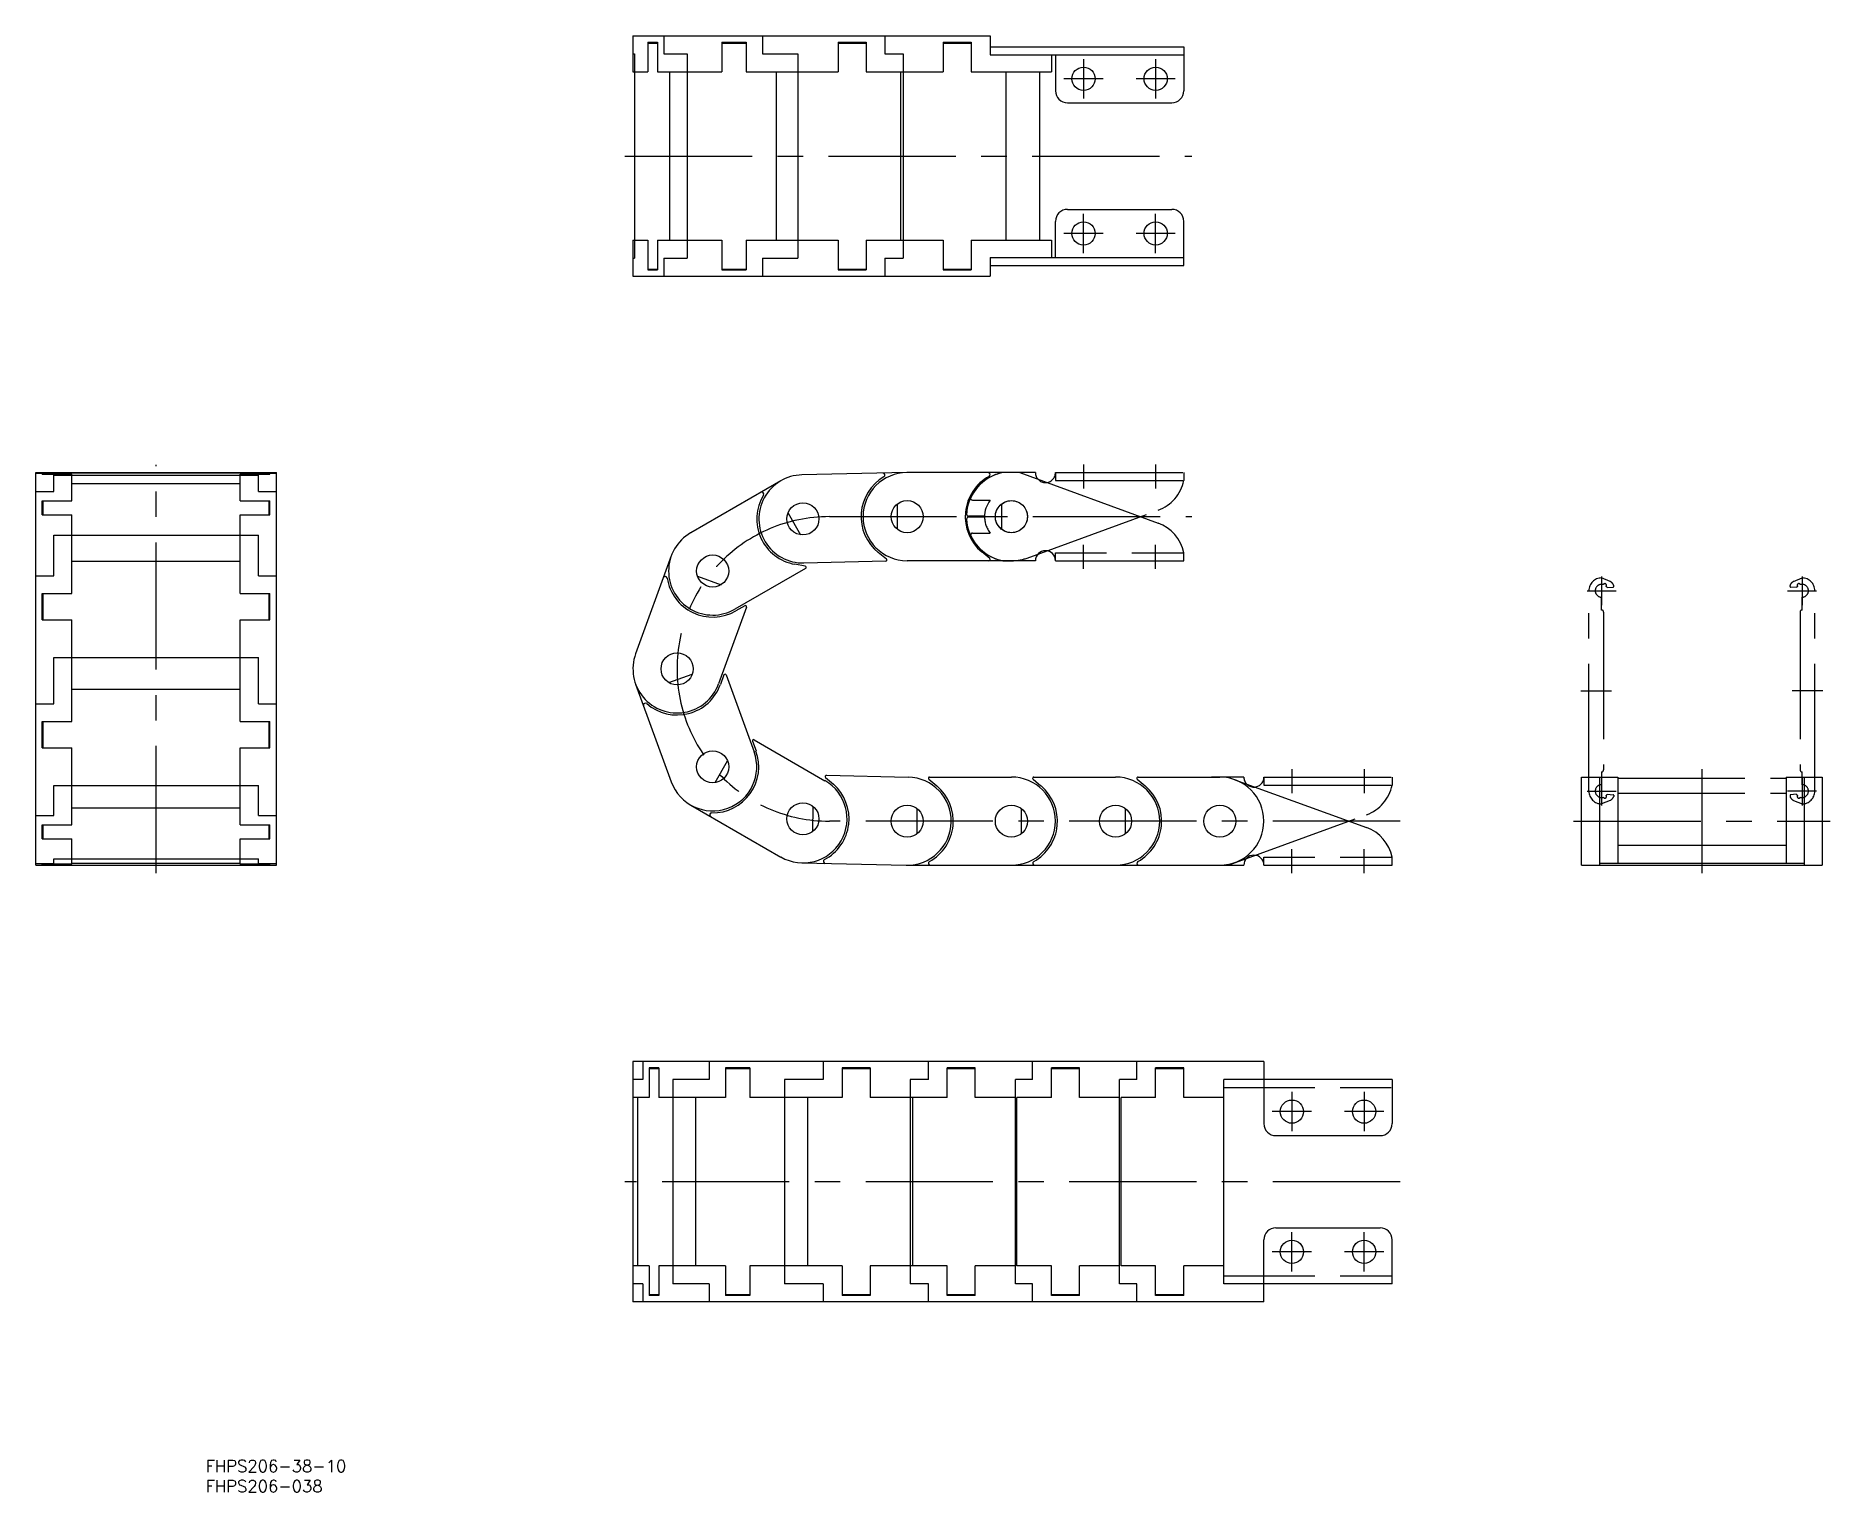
# Model space of a CAD drawing. Extents: x 0 to 448, y -156 to 207.
import ezdxf

# ---------------------------------------------------------------- set-up
doc = ezdxf.new("R2010")
doc.units = 0
for name, pattern in [('CENTER', [50.8, 31.75, -6.35, 6.35, -6.35]), ('DASHED', [19.05, 12.7, -6.35]), ('PHANTOM', [63.5, 31.75, -6.35, 6.35, -6.35, 6.35, -6.35])]:
    doc.linetypes.add(name, pattern=pattern)
doc.layers.get('0').update_dxf_attribs({"linetype": 'CONTINUOUS'})
doc.layers.add('CENTER', color=1, linetype='CENTER')
doc.styles.get("Standard").update_dxf_attribs({"font": 'txt.shx', "height": 3, "bigfont": 'bigfont.shx'})

msp = doc.modelspace()

# ---------------------------------------------------------------- linework, layer by layer
at = {"color": 7, "linetype": 'CONTINUOUS'}
for p, q in [((148.97, 207), (148.97, 198)), ((148.97, 207), (238.07, 207)), ((156.71, 207), (156.71, 202.5)), ((181.29, 207), (181.29, 202.5)), ((211.83, 207), (211.83, 202.5)), ((238.07, 207), (238.07, 202.3)), ((148.97, 202.5), (149.33, 202.5)), ((149.33, 202.5), (149.33, 151.5)), ((152.71, 205.4), (155.11, 205.4)), ((152.71, 205.4), (152.71, 198)), ((152.71, 205.2), (155.11, 205.2)), ((155.11, 205.4), (155.11, 198)), ((156.71, 202.5), (162.52, 202.5)), ((162.52, 202.5), (162.52, 151.5)), ((171.16, 205.4), (171.16, 198)), ((171.16, 205.4), (177.23, 205.4)), ((171.16, 205.2), (177.23, 205.2)), ((177.23, 205.4), (177.23, 198)), ((181.29, 202.5), (190.14, 202.5)), ((190.14, 202.5), (190.14, 151.5)), ((200.14, 205.4), (207.14, 205.4)), ((200.14, 205.4), (200.14, 198)), ((200.14, 205.2), (207.14, 205.2)), ((207.14, 205.4), (207.14, 198)), ((211.83, 202.5), (216.38, 202.5)), ((216.38, 202.5), (216.38, 151.5)), ((226.38, 205.4), (226.38, 198)), ((226.38, 205.4), (233.38, 205.4)), ((226.38, 205.2), (233.38, 205.2)), ((233.38, 205.4), (233.38, 198)), ((238.07, 204.3), (286.38, 204.3)), ((238.07, 202.3), (286.38, 202.3)), ((253.38, 202.3), (253.38, 198)), ((254.38, 202.3), (254.38, 193.3)), ((286.38, 204.3), (286.38, 193.3)), ((148.97, 198), (152.71, 198)), ((155.11, 198), (171.16, 198)), ((158.05, 198), (158.05, 156)), ((177.23, 198), (200.14, 198)), ((184.67, 198), (184.67, 156)), ((207.14, 198), (226.38, 198)), ((215.74, 198), (215.74, 156)), ((233.38, 198), (253.38, 198)), ((241.98, 198), (241.98, 156)), ((250.38, 198), (250.38, 156)), ((257.38, 190.3), (283.38, 190.3)), ((257.38, 163.7), (283.38, 163.7)), ((254.38, 151.7), (254.38, 160.7)), ((286.38, 149.7), (286.38, 160.7)), ((148.97, 156), (148.97, 147)), ((148.97, 156), (152.71, 156)), ((152.71, 156), (152.71, 148.6)), ((155.11, 156), (171.16, 156)), ((155.11, 156), (155.11, 148.6)), ((171.16, 156), (171.16, 148.6)), ((177.23, 156), (200.14, 156)), ((177.23, 156), (177.23, 148.6)), ((200.14, 156), (200.14, 148.6)), ((207.14, 156), (226.38, 156)), ((207.14, 156), (207.14, 148.6)), ((226.38, 156), (226.38, 148.6)), ((233.38, 156), (253.38, 156)), ((233.38, 156), (233.38, 148.6)), ((253.38, 156), (253.38, 151.7)), ((148.97, 151.5), (149.33, 151.5)), ((152.71, 148.8), (155.11, 148.8)), ((152.71, 148.6), (155.11, 148.6)), ((156.71, 151.5), (156.71, 147)), ((156.71, 151.5), (162.52, 151.5)), ((171.16, 148.8), (177.23, 148.8)), ((171.16, 148.6), (177.23, 148.6)), ((181.29, 151.5), (181.29, 147)), ((181.29, 151.5), (190.14, 151.5)), ((200.14, 148.8), (207.14, 148.8)), ((200.14, 148.6), (207.14, 148.6)), ((211.83, 151.5), (211.83, 147)), ((211.83, 151.5), (216.38, 151.5)), ((226.38, 148.8), (233.38, 148.8)), ((226.38, 148.6), (233.38, 148.6)), ((238.07, 151.7), (286.38, 151.7)), ((238.07, 151.7), (238.07, 147)), ((238.07, 149.7), (286.38, 149.7)), ((148.97, 147), (238.07, 147)), ((0, 0), (0, 98)), ((0, 98), (60, 98)), ((0, 97.88), (4.5, 97.88)), ((1.6, 97.78), (9, 97.78)), ((1.6, 97.62), (1.6, 97.78)), ((1.6, 97.62), (9, 97.62)), ((1.8, 97.62), (1.8, 97.78)), ((4.5, 97.88), (4.5, 98)), ((4.5, 97.35), (55.5, 97.35)), ((4.5, 93.3), (4.5, 97.35)), ((9, 97.78), (9, 98)), ((9, 97.97), (51, 97.97)), ((9, 90.96), (9, 97.62)), ((9, 95.25), (51, 95.25)), ((51, 97.78), (51, 98)), ((51, 97.78), (58.4, 97.78)), ((51, 90.96), (51, 97.62)), ((51, 97.62), (58.4, 97.62)), ((55.5, 97.88), (55.5, 98)), ((55.5, 97.88), (60, 97.88)), ((55.5, 93.3), (55.5, 97.35)), ((58.2, 97.62), (58.2, 97.78)), ((58.4, 97.62), (58.4, 97.78)), ((60, 0), (60, 98)), ((185.89, 95.95), (163.37, 82.96)), ((217.26, 98), (191.14, 97.42)), ((245.48, 98), (217.38, 98)), ((245.48, 98), (280.01, 85.39)), ((0, 93.3), (4.5, 93.3)), ((1.6, 90.96), (9, 90.96)), ((1.6, 87.46), (1.6, 90.96)), ((1.8, 87.46), (1.8, 90.96)), ((51, 90.96), (58.4, 90.96)), ((55.5, 93.3), (60, 93.3)), ((58.2, 87.46), (58.2, 90.96)), ((58.4, 87.46), (58.4, 90.96)), ((214.88, 90.12), (214.88, 83.88)), ((233.72, 91.1), (238.08, 91.1)), ((240.88, 90.12), (240.88, 83.88)), ((1.6, 87.46), (9, 87.46)), ((9, 67.8), (9, 87.46)), ((51, 67.8), (51, 87.46)), ((51, 87.46), (58.4, 87.46)), ((187.66, 87.88), (190.78, 82.47)), ((236.68, 86.9), (232.7, 86.9)), ((4.5, 82.42), (55.5, 82.42)), ((4.5, 72.21), (4.5, 82.42)), ((55.5, 72.21), (55.5, 82.42)), ((158.52, 77.18), (149.63, 52.76)), ((212.2, 76.41), (210.18, 78.03)), ((237.97, 76.53), (235.99, 78.19)), ((286.38, 76), (286.38, 78)), ((0, 72.21), (4.5, 72.21)), ((9, 75.88), (51, 75.88)), ((55.5, 72.21), (60, 72.21)), ((165.08, 72.15), (170.94, 70.01)), ((192.03, 74.1), (174.36, 63.9)), ((191.93, 74.65), (189.38, 75.1)), ((212.02, 75.88), (191.63, 75.43)), ((249.38, 76), (217.38, 76)), ((254.38, 76), (286.38, 76)), ((1.6, 67.8), (9, 67.8)), ((1.6, 61.22), (1.6, 67.8)), ((1.8, 61.22), (1.8, 67.8)), ((51, 67.8), (58.4, 67.8)), ((58.2, 61.22), (58.2, 67.8)), ((58.4, 61.22), (58.4, 67.8)), ((177.28, 64.4), (170.31, 45.24)), ((176.85, 64.76), (174.61, 63.47)), ((1.6, 61.22), (9, 61.22)), ((9, 35.84), (9, 61.22)), ((51, 35.84), (51, 61.22)), ((51, 61.22), (58.4, 61.22)), ((4.5, 51.81), (55.5, 51.81)), ((4.5, 40.25), (4.5, 51.81)), ((55.5, 40.25), (55.5, 51.81)), ((149.64, 45.23), (158.53, 20.81)), ((157.89, 45.58), (163.76, 47.72)), ((171.66, 47.5), (170.78, 45.07)), ((172.22, 47.5), (179.2, 28.33)), ((9, 43.92), (51, 43.92)), ((0, 40.25), (4.5, 40.25)), ((1.6, 35.84), (9, 35.84)), ((1.6, 29.26), (1.6, 35.84)), ((1.8, 29.26), (1.8, 35.84)), ((51, 35.84), (58.4, 35.84)), ((55.5, 40.25), (60, 40.25)), ((58.2, 29.26), (58.2, 35.84)), ((58.4, 29.26), (58.4, 35.84)), ((1.6, 29.26), (9, 29.26)), ((9, 10.04), (9, 29.26)), ((51, 10.04), (51, 29.26)), ((51, 29.26), (58.4, 29.26)), ((178.79, 30.93), (179.67, 28.51)), ((179.22, 31.3), (196.88, 21.1)), ((169.47, 20.61), (172.59, 26.02)), ((197.23, 22.45), (217.62, 22)), ((4.5, 19.88), (55.5, 19.88)), ((4.5, 12.39), (4.5, 19.88)), ((55.5, 12.39), (55.5, 19.88)), ((197.03, 21.92), (198.97, 20.22)), ((222.79, 21.47), (224.77, 19.81)), ((222.98, 22), (243.38, 22)), ((248.79, 21.47), (250.77, 19.81)), ((248.98, 22), (269.38, 22)), ((274.79, 21.47), (276.77, 19.81)), ((274.98, 22), (295.38, 22)), ((299.13, 21.34), (332, 9.4)), ((385.65, 0), (385.65, 22)), ((385.65, 22), (394.65, 22)), ((390.15, 22), (390.15, 0)), ((394.65, 22), (394.65, 0.5)), ((436.65, 22), (445.65, 22)), ((436.65, 22), (436.65, 0.5)), ((441.15, 22), (441.15, 0)), ((445.65, 22), (445.65, 0)), ((9, 14.34), (51, 14.34)), ((163.4, 15.02), (185.89, 2.05)), ((193.82, 8.4), (193.95, 14.64)), ((219.88, 7.88), (219.88, 14.12)), ((245.88, 7.88), (245.88, 14.12)), ((271.88, 7.88), (271.88, 14.12)), ((0, 12.39), (4.5, 12.39)), ((1.6, 10.04), (9, 10.04)), ((1.6, 6.55), (1.6, 10.04)), ((1.8, 6.55), (1.8, 10.04)), ((51, 10.04), (58.4, 10.04)), ((55.5, 12.39), (60, 12.39)), ((58.2, 6.55), (58.2, 10.04)), ((58.4, 6.55), (58.4, 10.04)), ((1.6, 6.55), (9, 6.55)), ((9, 0.36), (9, 6.55)), ((51, 6.55), (58.4, 6.55)), ((51, 0.36), (51, 6.55)), ((394.65, 5), (436.65, 5)), ((0, 0.46), (4.5, 0.46)), ((0, 0), (60, 0)), ((1.6, 0.36), (9, 0.36)), ((1.6, 0.2), (1.6, 0.36)), ((1.6, 0.2), (9, 0.2)), ((1.8, 0.2), (1.8, 0.36)), ((4.5, 1.59), (55.5, 1.59)), ((4.5, 0.46), (4.5, 1.59)), ((4.5, 0.03), (55.5, 0.03)), ((4.5, 0), (4.5, 0.03)), ((9, 0.55), (51, 0.55)), ((9, 0), (9, 0.2)), ((51, 0.36), (58.4, 0.36)), ((51, 0.2), (58.4, 0.2)), ((51, 0), (51, 0.2)), ((55.5, 0.46), (55.5, 1.59)), ((55.5, 0.46), (60, 0.46)), ((55.5, 0), (55.5, 0.03)), ((58.2, 0.2), (58.2, 0.36)), ((58.4, 0.2), (58.4, 0.36)), ((191.14, 0.58), (217.14, 0)), ((217.38, 0), (301.38, 0)), ((306.38, 0), (338.38, 0)), ((338.38, 0), (338.38, 2)), ((385.65, 0), (445.65, 0)), ((390.15, 0.5), (441.15, 0.5)), ((306.38, -49), (148.97, -49)), ((148.97, -49), (148.97, -109)), ((151.45, -49), (151.45, -53.5)), ((167.97, -49), (167.97, -53.5)), ((196.45, -49), (196.45, -53.5)), ((222.69, -53.5), (222.69, -49)), ((248.69, -53.5), (248.69, -49)), ((274.69, -53.5), (274.69, -49)), ((306.38, -49), (306.38, -64.5)), ((151.45, -53.5), (148.97, -53.5)), ((155.45, -50.6), (153.05, -50.6)), ((153.05, -50.6), (153.05, -58)), ((155.45, -50.8), (153.05, -50.8)), ((155.45, -50.6), (155.45, -58)), ((158.91, -53.5), (158.91, -104.5)), ((167.97, -53.5), (158.91, -53.5)), ((178.09, -50.6), (172.03, -50.6)), ((172.03, -50.6), (172.03, -58)), ((178.09, -50.8), (172.03, -50.8)), ((178.09, -50.6), (178.09, -58)), ((186.78, -53.5), (186.78, -104.5)), ((196.45, -53.5), (186.78, -53.5)), ((201.14, -50.6), (201.14, -58)), ((208.14, -50.6), (201.14, -50.6)), ((208.14, -50.8), (201.14, -50.8)), ((208.14, -50.6), (208.14, -58)), ((218.14, -53.5), (218.14, -104.5)), ((222.69, -53.5), (218.14, -53.5)), ((227.38, -58), (227.38, -50.6)), ((234.38, -50.6), (227.38, -50.6)), ((234.38, -50.8), (227.38, -50.8)), ((234.38, -58), (234.38, -50.6)), ((244.38, -104.5), (244.38, -53.5)), ((248.69, -53.5), (244.38, -53.5)), ((253.38, -58), (253.38, -50.6)), ((260.38, -50.6), (253.38, -50.6)), ((260.38, -50.8), (253.38, -50.8)), ((260.38, -58), (260.38, -50.6)), ((270.38, -104.5), (270.38, -53.5)), ((274.69, -53.5), (270.38, -53.5)), ((279.38, -58), (279.38, -50.6)), ((286.38, -50.6), (279.38, -50.6)), ((286.38, -50.8), (279.38, -50.8)), ((286.38, -58), (286.38, -50.6)), ((338.38, -53.5), (296.38, -53.5)), ((296.38, -104.5), (296.38, -53.5)), ((338.38, -53.5), (338.38, -64.5)), ((153.05, -58), (148.97, -58)), ((150.11, -58), (150.11, -100)), ((172.03, -58), (155.45, -58)), ((164.58, -58), (164.58, -100)), ((201.14, -58), (178.09, -58)), ((192.54, -58), (192.54, -100)), ((227.38, -58), (208.14, -58)), ((218.78, -100), (218.78, -58)), ((244.38, -58), (234.38, -58)), ((244.78, -100), (244.78, -58)), ((253.38, -58), (244.78, -58)), ((270.38, -58), (260.38, -58)), ((270.78, -100), (270.78, -58)), ((279.38, -58), (270.78, -58)), ((296.38, -58), (286.38, -58)), ((296.38, -55.5), (306.38, -55.5)), ((309.38, -67.5), (335.38, -67.5)), ((306.38, -109), (306.38, -93.5)), ((309.38, -90.5), (335.38, -90.5)), ((338.38, -104.5), (338.38, -93.5)), ((153.05, -100), (148.97, -100)), ((153.05, -100), (153.05, -107.4)), ((172.03, -100), (155.45, -100)), ((155.45, -100), (155.45, -107.4)), ((172.03, -100), (172.03, -107.4)), ((201.14, -100), (178.09, -100)), ((178.09, -100), (178.09, -107.4)), ((201.14, -100), (201.14, -107.4)), ((227.38, -100), (208.14, -100)), ((208.14, -100), (208.14, -107.4)), ((227.38, -107.4), (227.38, -100)), ((244.38, -100), (234.38, -100)), ((234.38, -107.4), (234.38, -100)), ((253.38, -100), (244.78, -100)), ((253.38, -107.4), (253.38, -100)), ((270.38, -100), (260.38, -100)), ((260.38, -107.4), (260.38, -100)), ((279.38, -100), (270.78, -100)), ((279.38, -107.4), (279.38, -100)), ((296.38, -100), (286.38, -100)), ((286.38, -107.4), (286.38, -100)), ((296.38, -102.5), (306.38, -102.5)), ((151.45, -104.5), (148.97, -104.5)), ((151.45, -104.5), (151.45, -109)), ((155.45, -107.2), (153.05, -107.2)), ((155.45, -107.4), (153.05, -107.4)), ((167.97, -104.5), (158.91, -104.5)), ((167.97, -104.5), (167.97, -109)), ((178.09, -107.2), (172.03, -107.2)), ((178.09, -107.4), (172.03, -107.4)), ((196.45, -104.5), (186.78, -104.5)), ((196.45, -104.5), (196.45, -109)), ((208.14, -107.2), (201.14, -107.2)), ((208.14, -107.4), (201.14, -107.4)), ((222.69, -104.5), (218.14, -104.5)), ((222.69, -109), (222.69, -104.5)), ((234.38, -107.2), (227.38, -107.2)), ((234.38, -107.4), (227.38, -107.4)), ((248.69, -104.5), (244.38, -104.5)), ((248.69, -109), (248.69, -104.5)), ((260.38, -107.2), (253.38, -107.2)), ((260.38, -107.4), (253.38, -107.4)), ((274.69, -104.5), (270.38, -104.5)), ((274.69, -109), (274.69, -104.5)), ((286.38, -107.2), (279.38, -107.2)), ((286.38, -107.4), (279.38, -107.4)), ((338.38, -104.5), (296.38, -104.5)), ((306.38, -109), (148.97, -109))]:
    msp.add_line(p, q, dxfattribs=at)
at = {"color": 3, "linetype": 'PHANTOM'}
for p, q in [((261.38, 100), (261.38, 94)), ((279.38, 100), (279.38, 94)), ((249.38, 98), (241.27, 98)), ((254.38, 98), (254.38, 96)), ((254.38, 98), (286.38, 98)), ((254.38, 96), (286.38, 96)), ((286.38, 98), (286.38, 96)), ((236.68, 87.1), (232.7, 87.1)), ((247.31, 76.67), (280.01, 88.61)), ((233.72, 82.9), (238.08, 82.9)), ((241.27, 76), (243.38, 76)), ((390.65, 72.1), (390.65, 64.9)), ((392.77, 70.83), (390.65, 71.7)), ((438.54, 70.83), (440.65, 71.7)), ((440.65, 72.1), (440.65, 64.9)), ((387.05, 68.5), (394.25, 68.5)), ((387.45, 18.5), (387.45, 68.5)), ((392.04, 69.3), (393.56, 69.43)), ((393.65, 69.53), (393.65, 69.84)), ((437.05, 68.5), (444.25, 68.5)), ((437.65, 69.53), (437.65, 69.84)), ((439.27, 69.3), (437.74, 69.43)), ((443.85, 18.5), (443.85, 68.5)), ((390.65, 63.7), (390.65, 66.9)), ((391.15, 63.2), (391.15, 23.8)), ((440.15, 63.2), (440.15, 23.8)), ((440.65, 63.7), (440.65, 66.9)), ((385.45, 43.5), (393.15, 43.5)), ((445.85, 43.5), (438.15, 43.5)), ((313.38, 24), (313.38, 18)), ((331.38, 24), (331.38, 18)), ((390.65, 23.3), (390.65, 20.1)), ((440.65, 20.1), (440.65, 23.3)), ((301.38, 22), (293.27, 22)), ((306.38, 22), (306.38, 20)), ((306.38, 22), (338.38, 22)), ((306.38, 20), (338.18, 20)), ((338.38, 22), (338.38, 20)), ((387.05, 18.5), (394.25, 18.5)), ((390.65, 22.1), (390.65, 14.9)), ((394.65, 21.7), (436.65, 21.7)), ((394.65, 18), (436.65, 18)), ((444.25, 18.5), (437.05, 18.5)), ((440.65, 22.1), (440.65, 14.9)), ((392.77, 16.17), (390.65, 15.3)), ((392.04, 17.7), (393.56, 17.57)), ((393.65, 17.47), (393.65, 17.16)), ((437.65, 17.47), (437.65, 17.16)), ((439.27, 17.7), (437.74, 17.57)), ((438.54, 16.17), (440.65, 15.3)), ((299.31, 0.67), (332.01, 12.61))]:
    msp.add_line(p, q, dxfattribs=at)
at = {"color": 3, "linetype": 'DASHED'}
for p, q in [((254.38, 78), (286.38, 78)), ((254.38, 76), (254.38, 78)), ((306.38, 2), (338.38, 2)), ((306.38, 0), (306.38, 2)), ((306.38, -55.5), (338.38, -55.5)), ((306.38, -102.5), (338.38, -102.5))]:
    msp.add_line(p, q, dxfattribs=at)
at = {"color": 7, "linetype": 'CONTINUOUS'}
for centre, radius in [((261.38, 196.3), 2.9), ((279.38, 196.3), 2.9), ((261.38, 157.7), 2.9), ((279.38, 157.7), 2.9), ((191.38, 86.43), 4), ((217.38, 87), 4), ((243.38, 87), 4), ((168.86, 73.43), 4), ((159.97, 49), 4), ((168.86, 24.57), 4), ((191.38, 11.57), 4), ((217.38, 11), 4), ((243.38, 11), 4), ((269.38, 11), 4), ((295.38, 11), 4), ((313.38, -61.5), 2.9), ((331.38, -61.5), 2.9), ((313.38, -96.5), 2.9), ((331.38, -96.5), 2.9)]:
    msp.add_circle(centre, radius, dxfattribs=at)
at = {"color": 3, "linetype": 'PHANTOM'}
msp.add_circle((243.38, 87), 4, dxfattribs=at)
at = {"color": 7, "linetype": 'CONTINUOUS'}
for centre, radius, start, end in [((257.38, 193.3), 3, 180, 270), ((283.38, 193.3), 3, 270, 0), ((257.38, 160.7), 3, 90, 180), ((283.38, 160.7), 3, 0, 90), ((191.38, 86.43), 11, 91.267, 271.267), ((217.38, 87), 11.5, 120.2221, 231.267), ((217.38, 87), 11, 90, 270), ((211.34, 97.37), 0.5, 300.2221, 91.267), ((243.38, 87), 11.5, 118.955, 230), ((243.38, 87), 11.2, 100.8441, 154.5384), ((237.57, 97.5), 0.5, 298.955, 90), ((191.38, 86.43), 11.5, 148.9394, 259.9844), ((181.11, 92.62), 0.5, 328.9394, 119.9844), ((233.72, 91.6), 0.5, 154.5384, 270), ((243.38, 87), 6.7, 142.2701, 180.8552), ((232.7, 86.4), 0.5, 90, 183.2146), ((243.38, 87), 11.2, 183.2146, 259.1559), ((276.58, 76), 10, 11.537, 69.9414), ((168.86, 73.43), 11, 119.9844, 299.9844), ((212.01, 76.18), 0.3, 271.267, 51.267), ((237.77, 76.3), 0.3, 270, 50), ((251.88, 76), 2.5, 0, 180), ((157.01, 71.56), 0.5, 8.9498, 159.9948), ((168.86, 73.43), 11.5, 188.9498, 299.9948), ((191.88, 74.36), 0.3, 299.9844, 79.9844), ((177, 64.5), 0.3, 339.9948, 119.9948), ((159.97, 49), 11, 159.9948, 339.9948), ((159.97, 49), 11.5, 228.96, 340.005), ((171.94, 47.39), 0.3, 20.005, 160.005), ((152.09, 39.95), 0.5, 48.96, 200.005), ((168.86, 24.57), 11, 200.005, 20.005), ((168.86, 24.57), 11.5, 268.971, 20.016), ((179.07, 31.04), 0.3, 60.016, 200.016), ((197.23, 22.15), 0.3, 88.733, 228.733), ((191.38, 11.58), 11, 240.016, 60.016), ((191.38, 11.57), 11.5, 297.688, 48.733), ((217.38, 11), 11, 268.733, 88.733), ((222.98, 21.7), 0.3, 90, 230), ((217.38, 11), 11.5, 298.955, 50), ((243.38, 11), 11, 270, 90), ((248.98, 21.7), 0.3, 90, 230), ((243.38, 11), 11.5, 298.955, 50), ((269.38, 11), 11, 270, 90), ((274.98, 21.7), 0.3, 90, 230), ((269.38, 11), 11.5, 298.955, 50), ((295.38, 11), 11, 270, 90), ((168.65, 12.57), 0.5, 88.971, 240.016), ((328.58, 0), 10, 11.537, 70.0314), ((196.96, 0.95), 0.5, 117.688, 268.733), ((223.19, 0.5), 0.5, 118.955, 270), ((249.19, 0.5), 0.5, 118.955, 270), ((275.19, 0.5), 0.5, 118.955, 270), ((303.88, 0), 2.5, 0, 180), ((309.38, -64.5), 3, 180, 270), ((335.38, -64.5), 3, 270, 0), ((309.38, -93.5), 3, 90, 180), ((335.38, -93.5), 3, 0, 90)]:
    msp.add_arc(centre, radius, start, end, dxfattribs=at)
at = {"color": 3, "linetype": 'PHANTOM'}
for centre, radius, start, end in [((243.38, 87), 11.2, 100.8441, 176.7854), ((251.88, 98), 2.5, 180, 0), ((276.58, 98), 10, 290.0586, 348.463), ((232.7, 87.6), 0.5, 176.7854, 270), ((243.38, 87), 6.7, 179.1448, 217.7299), ((233.72, 82.4), 0.5, 90, 205.4616), ((243.38, 87), 11.2, 205.4616, 259.1559), ((243.54, 87), 11, 269.1666, 290.1438), ((390.65, 68.5), 3.2, 89.9997, 179.999), ((440.65, 68.5), 3.2, 0.001, 90.0003), ((390.65, 68.5), 1.6, 74.3624, 270), ((391.45, 69.88), 0.4, 322.815, 157.183), ((390.65, 68.5), 1.6, 30.0009, 45.6401), ((392.05, 69.28), 1.7, 19.1678, 64.9555), ((393.55, 69.53), 0.1, 274.986, 0.0017), ((439.26, 69.28), 1.7, 115.0445, 160.8322), ((437.75, 69.53), 0.1, 179.9983, 265.014), ((440.65, 68.5), 1.6, 134.3599, 149.9991), ((439.85, 69.88), 0.4, 22.817, 217.185), ((440.65, 68.5), 1.6, 270, 105.6376), ((390.65, 63.2), 0.5, 0, 90), ((440.65, 63.2), 0.5, 90, 180), ((390.65, 23.8), 0.5, 270, 0), ((440.65, 23.8), 0.5, 180, 270), ((303.88, 22), 2.5, 180, 0), ((328.58, 22), 10, 290.0586, 348.463), ((390.65, 18.5), 3.2, 180.001, 270.0003), ((390.65, 18.5), 1.6, 90, 285.6376), ((440.65, 18.5), 1.6, 254.3624, 90), ((440.65, 18.5), 3.2, 269.9997, 359.999), ((391.45, 17.12), 0.4, 202.817, 37.185), ((390.65, 18.5), 1.6, 314.3599, 329.9991), ((392.05, 17.72), 1.7, 295.0445, 340.8322), ((393.55, 17.47), 0.1, 359.9983, 85.014), ((437.75, 17.47), 0.1, 94.986, 180.0017), ((439.26, 17.72), 1.7, 199.1678, 244.9555), ((440.65, 18.5), 1.6, 210.0009, 225.6401), ((439.85, 17.12), 0.4, 142.815, 337.183), ((295.54, 11), 11, 269.1666, 290.1438)]:
    msp.add_arc(centre, radius, start, end, dxfattribs=at)
at = {"layer": 'CENTER', "color": 1, "linetype": 'CENTER'}
for p, q in [((261.38, 201.2), (261.38, 191.4)), ((279.38, 201.2), (279.38, 191.4)), ((266.28, 196.3), (256.48, 196.3)), ((284.28, 196.3), (274.48, 196.3)), ((146.97, 177), (288.38, 177)), ((261.38, 152.8), (261.38, 162.6)), ((279.38, 152.8), (279.38, 162.6)), ((266.28, 157.7), (256.48, 157.7)), ((284.28, 157.7), (274.48, 157.7)), ((30, -1.97), (30, 99.97)), ((197.97, 87), (288.38, 87)), ((261.38, 74), (261.38, 80)), ((279.38, 74), (279.38, 80)), ((415.65, 24), (415.65, -2)), ((340.38, 11), (197.97, 11)), ((383.65, 11), (447.65, 11)), ((313.38, -2), (313.38, 4)), ((331.38, -2), (331.38, 4)), ((313.38, -56.6), (313.38, -66.4)), ((331.38, -56.6), (331.38, -66.4)), ((318.28, -61.5), (308.48, -61.5)), ((336.28, -61.5), (326.48, -61.5)), ((340.38, -79), (146.97, -79)), ((313.38, -101.4), (313.38, -91.6)), ((331.38, -101.4), (331.38, -91.6)), ((318.28, -96.5), (308.48, -96.5)), ((336.28, -96.5), (326.48, -96.5))]:
    msp.add_line(p, q, dxfattribs=at)
msp.add_arc((197.97, 49), 38, 90, 270, dxfattribs=at)

# ---------------------------------------------------------------- texts
at = {"color": 7, "linetype": 'CONTINUOUS'}
for s, p in [('FHPS206-38-10', (42.35, -151.47)), ('FHPS206-038', (42.35, -156.47))]:
    msp.add_text(s, height=3, dxfattribs=at).set_placement(p)

doc.saveas('drawing.dxf')
